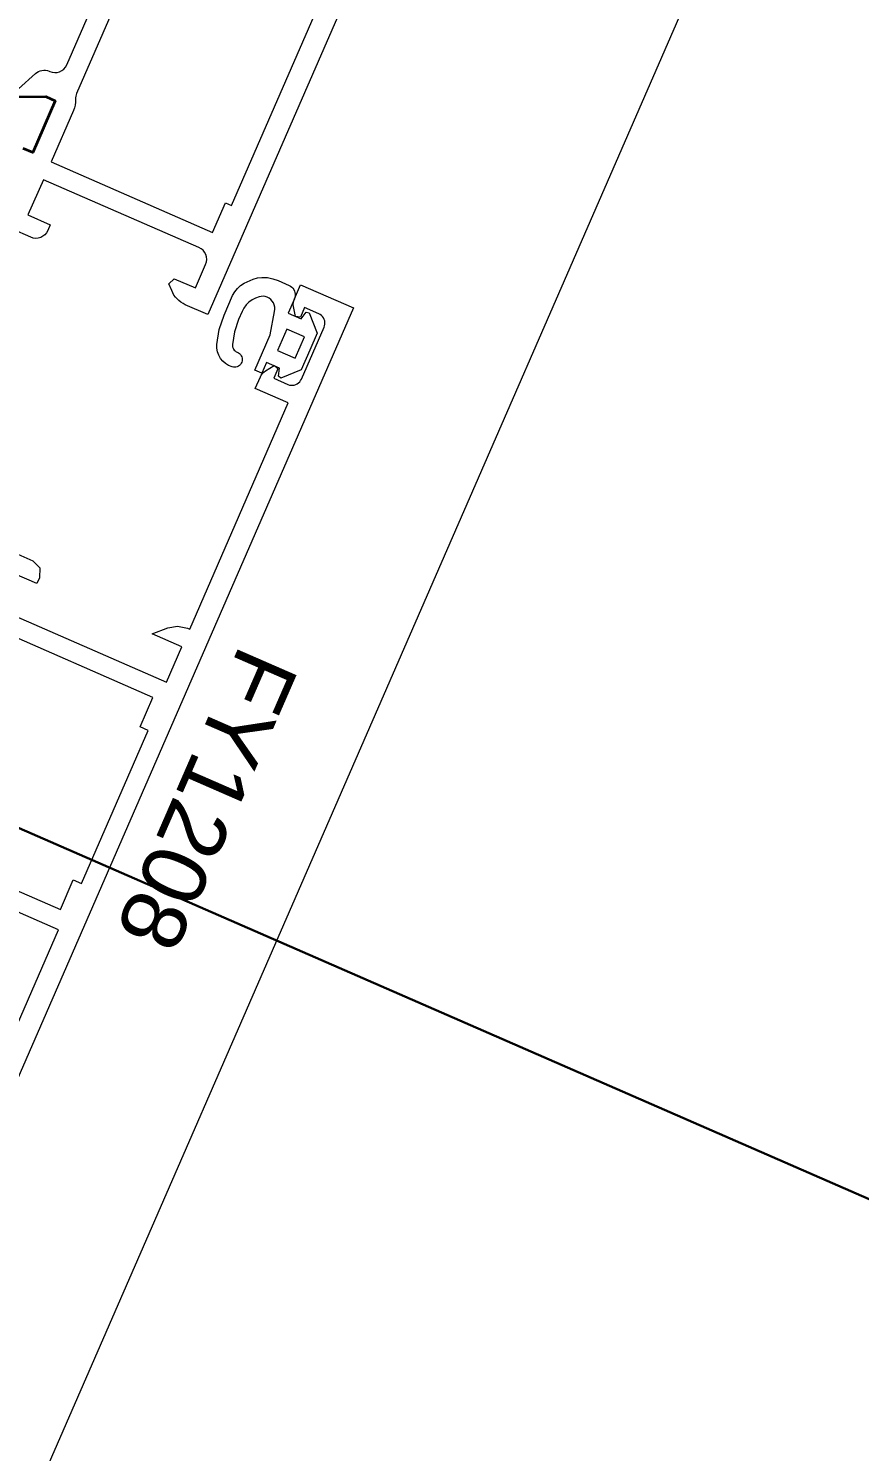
# Model space of a CAD drawing. Header units: millimetres. Extents: x -37281 to 954596, y -59787 to 956680.
# Drawn here: x 4569.6 to 4634.2, y -17292.7 to -17182.1 of the extents above; entities that cross this region are included whole.
import ezdxf

# ---------------------------------------------------------------- set-up
doc = ezdxf.new("R2010")
doc.units = ezdxf.units.MM
doc.header["$MEASUREMENT"] = 0
for name, color, linetype, lineweight in [('0_Pen_No__2', 8, 'Continuous', 15), ('0_Pen_No__6', 7, 'Continuous', 35), ('0_Pen_No__7', 7, 'Continuous', 35), ('0_Pen_No__9', 7, 'Continuous', 13), ('New_A-25-M_Wall_Ext_Pen_No__87', 8, 'Continuous', 20)]:
    doc.layers.add(name, color=color, linetype=linetype, lineweight=lineweight)
doc.layers.add('New_A-25-M_Wall_Ext', color=7, linetype='Continuous')
doc.layers.add('New_ArchiCAD Windows', color=7, linetype='Continuous')
doc.layers.add('New_ArchiCAD Windows_Pen_No__23', color=7, linetype='Continuous', lineweight=30, true_color=0x2a2a2a)
doc.styles.add('GENERATED_STYLE_3', font='')
doc.styles.get('GENERATED_STYLE_3').set_extended_font_data('Arial')

# ---------------------------------------------------------------- blocks, each defined once
blk = doc.blocks.new('Wall_2_3', base_point=(10092.6, -4631.3))
at = {"layer": 'New_A-25-M_Wall_Ext_Pen_No__87', "linetype": 'Continuous', "flags": 128}
blk.add_lwpolyline([(2234.14, -22653.24), (10092.6, -4631.3)], dxfattribs=at)
blk = doc.blocks.new('Triple Window 19[13]_3')
at = {"layer": 'New_ArchiCAD Windows_Pen_No__23', "linetype": 'Continuous'}
blk.add_line((4671.11, -17288.86), (4496.95, -17212.91), dxfattribs=at)
blk = doc.blocks.new('Wall_139_3', base_point=(10165.92, -4712.54))
at = {"layer": 'New_ArchiCAD Windows', "color": 251, "linetype": 'Continuous', "lineweight": 20, "true_color": 0x606060}
blk.add_blockref('Triple Window 19[13]_3', (0, 0), dxfattribs=at)

msp = doc.modelspace()

# ---------------------------------------------------------------- linework, layer by layer
at = {"layer": '0_Pen_No__2', "linetype": 'Continuous', "flags": 128}
for points in [[(4627.51, -17103.47), (4583.54, -17204.31), (4581.8, -17203.55, -0.198912), (4580.74, -17202.45), (4580.53, -17201.92), (4580.93, -17201.53), (4582.58, -17202.25), (4583.38, -17200.42, 0.414214), (4582.86, -17199.1), (4570.76, -17193.83), (4569.56, -17196.57), (4571.3, -17197.33), (4571.1, -17197.79, -0.414214), (4569.79, -17198.31), (4566.9, -17197.05)], [(4608.25, -17107.34, 0.112281), (4607.99, -17107.7), (4573.35, -17187.13, 0.112281), (4573.27, -17187.57, -0.112281), (4573.1, -17188.46), (4571.36, -17192.45), (4583.92, -17197.93), (4584.92, -17195.63), (4585.38, -17195.83), (4622.55, -17110.59), (4622.09, -17110.39), (4623.09, -17108.09), (4611.41, -17103)], [(4568.82, -17186.76), (4570.14, -17185.58, -0.294108), (4571.21, -17185.4), (4571.26, -17185.42, 0.414214), (4572.58, -17184.91), (4605.83, -17108.64, 0.414214)]]:
    msp.add_lwpolyline(points, format="xyb", dxfattribs=at)
for points in [[(4569.2, -17191.4), (4569.94, -17191.72), (4571.69, -17187.69), (4570.96, -17187.37), (4568.54, -17187.4)], [(4567.32, -17227.23), (4580.34, -17232.91), (4581.54, -17230.16), (4579.22, -17229.15), (4580.43, -17228.68), (4581.19, -17228.54), (4581.96, -17228.71), (4582.14, -17228.79), (4589.81, -17211.19), (4587.24, -17210.07), (4587.64, -17209.16), (4587.71, -17209.02), (4587.8, -17208.9), (4587.91, -17208.79), (4588.04, -17208.7), (4588.71, -17208.29), (4589, -17208.54), (4588.68, -17209.27), (4589.78, -17209.75), (4589.9, -17209.8), (4590.02, -17209.82), (4590.15, -17209.82), (4590.27, -17209.8), (4590.39, -17209.77), (4590.51, -17209.71), (4590.61, -17209.64), (4590.7, -17209.55), (4590.77, -17209.45), (4590.83, -17209.34), (4592.59, -17205.31), (4592.63, -17205.19), (4592.66, -17205.07), (4592.66, -17204.94), (4592.64, -17204.82), (4592.6, -17204.7), (4592.55, -17204.58), (4592.48, -17204.48), (4592.39, -17204.39), (4592.29, -17204.31), (4592.18, -17204.25), (4591.08, -17203.77), (4590.76, -17204.51), (4590.38, -17204.47), (4590.22, -17203.69), (4590.2, -17203.54), (4590.21, -17203.39), (4590.24, -17203.24), (4590.29, -17203.09), (4590.76, -17202), (4594.89, -17203.8), (4563.31, -17276.21)], [(4591.48, -17207.1), (4590.81, -17208.63), (4589.22, -17209.26), (4589.04, -17209.12), (4589.13, -17208.49), (4588.12, -17208.05)], [(4567.84, -17222.55), (4569.95, -17223.47), (4570.48, -17224.02), (4570.46, -17224.79), (4570.26, -17225.24), (4568.52, -17224.48)], [(4562.69, -17273.39), (4571.94, -17252.16), (4564.06, -17248.72)]]:
    msp.add_lwpolyline(points, dxfattribs=at)
msp.add_lwpolyline([(4566.72, -17228.61), (4564.98, -17232.6), (4564.84, -17232.87), (4564.66, -17233.11), (4564.44, -17233.33), (4564.34, -17233.43), (4564.25, -17233.55), (4564.18, -17233.69), (4561.52, -17239.79), (4561.47, -17239.93), (4561.44, -17240.08), (4561.44, -17240.23), (4561.42, -17240.53), (4561.37, -17240.83), (4561.27, -17241.12), (4559.53, -17245.11), (4572.09, -17250.59), (4573.08, -17248.29), (4573.73, -17248.57), (4578.92, -17236.66), (4578.28, -17236.38), (4579.28, -17234.09)], close=True, dxfattribs=at)
at = {"layer": '0_Pen_No__6', "linetype": 'Continuous', "flags": 128}
msp.add_lwpolyline([(4568.55, -17187.38), (4570.96, -17187.37), (4571.69, -17187.69), (4569.94, -17191.72), (4569.2, -17191.4)], dxfattribs=at)
at = {"layer": '0_Pen_No__9', "linetype": 'Continuous', "flags": 128}
msp.add_lwpolyline([(4588.12, -17208.05), (4587.76, -17208.88), (4587.21, -17208.64), (4588.41, -17205.89), (4588.75, -17204.07), (4588.77, -17203.9), (4588.76, -17203.74), (4588.72, -17203.57), (4588.65, -17203.42), (4588.56, -17203.28), (4588.45, -17203.16), (4588.32, -17203.05), (4588.17, -17202.97), (4588.02, -17202.92), (4587.85, -17202.89), (4587.55, -17202.94), (4587.27, -17203.04), (4587, -17203.18), (4586.75, -17203.36), (4586.54, -17203.57), (4586.36, -17203.81), (4586.22, -17204.08), (4585.95, -17204.7), (4585.62, -17205.65), (4585.46, -17206.64), (4585.46, -17206.74), (4585.48, -17206.83), (4585.51, -17206.92), (4585.55, -17207.01), (4585.61, -17207.09), (4585.68, -17207.15), (4585.76, -17207.21), (4585.84, -17207.25), (4585.93, -17207.3), (4586.02, -17207.36), (4586.09, -17207.43), (4586.15, -17207.52), (4586.19, -17207.61), (4586.22, -17207.71), (4586.23, -17207.81), (4586.22, -17207.92), (4586.19, -17208.02), (4586.15, -17208.11), (4586.09, -17208.2), (4586.02, -17208.27), (4585.94, -17208.33), (4585.84, -17208.38), (4585.74, -17208.41), (4585.64, -17208.42), (4585.54, -17208.42), (4585.44, -17208.39), (4585.17, -17208.28), (4584.93, -17208.13), (4584.72, -17207.95), (4584.54, -17207.73), (4584.41, -17207.48), (4584.31, -17207.21), (4584.26, -17206.93), (4584.26, -17206.65), (4584.44, -17205.48), (4584.82, -17204.36), (4585.48, -17202.85), (4585.64, -17202.55), (4585.85, -17202.29), (4586.1, -17202.06), (4586.39, -17201.88), (4587.08, -17201.57), (4587.41, -17201.47), (4587.75, -17201.43), (4588.19, -17201.45), (4588.62, -17201.54), (4589.03, -17201.68), (4589.87, -17202.05), (4589.98, -17202.11), (4590.08, -17202.18), (4590.17, -17202.27), (4590.24, -17202.38), (4590.29, -17202.49), (4590.33, -17202.61), (4590.35, -17202.73), (4590.34, -17202.86), (4590.32, -17202.98), (4590.28, -17203.1), (4589.8, -17204.2), (4590.81, -17204.64), (4591.21, -17204.14), (4591.43, -17204.18), (4592.06, -17205.77), (4591.48, -17207.1)], dxfattribs=at)
msp.add_lwpolyline([(4590.73, -17206.83), (4591.06, -17206.06), (4589.69, -17205.46), (4588.97, -17207.11), (4590.34, -17207.71)], close=True, dxfattribs=at)

# ---------------------------------------------------------------- block references
at = {"layer": 'New_A-25-M_Wall_Ext', "color": 250, "lineweight": 50, "true_color": 0x2a2a2a}
for name, p in [('Wall_139_3', (10165.92, -4712.54)), ('Wall_2_3', (10092.6, -4631.3))]:
    msp.add_blockref(name, p, dxfattribs=at)

# ---------------------------------------------------------------- texts
at = {"layer": '0_Pen_No__7', "linetype": 'Continuous', "insert": (4586.03, -17229.81), "char_height": 5, "attachment_point": 7, "rotation": 246.4404, "style": 'GENERATED_STYLE_3'}
msp.add_mtext('\\A1;{\\fArial|b0|i0|c0|p34;FY1208}', dxfattribs=at)

doc.saveas('drawing.dxf')
